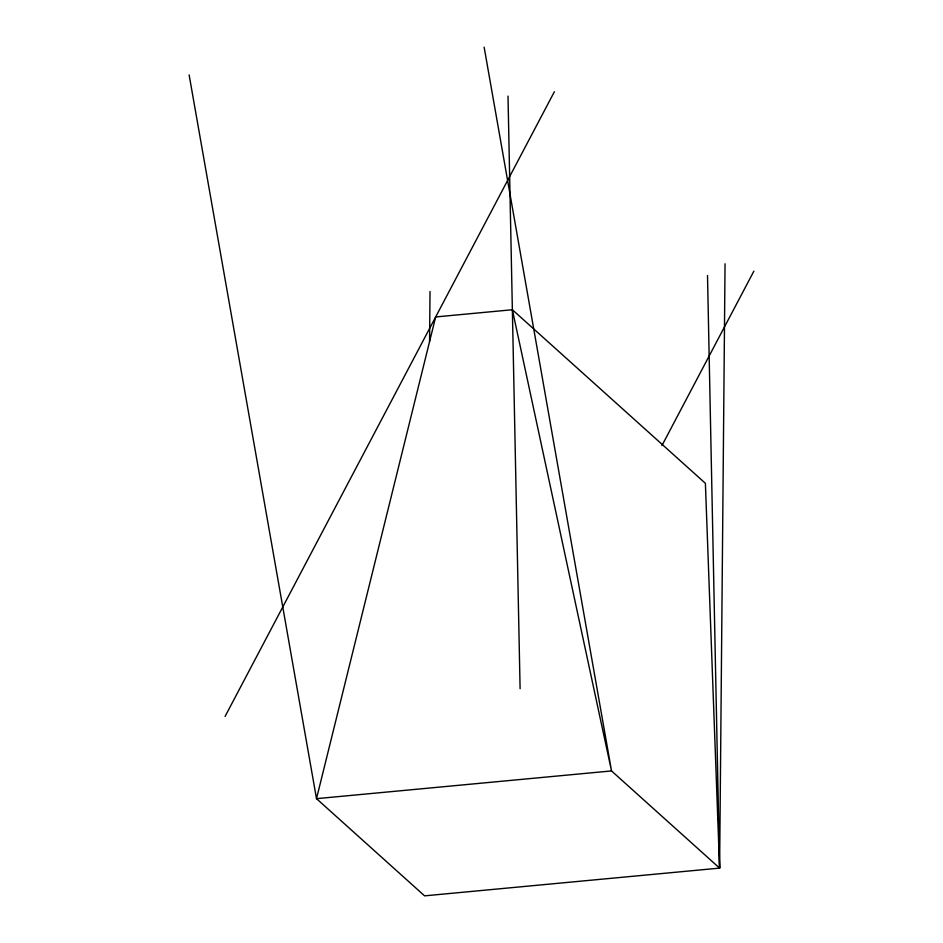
<?xml version="1.0" encoding="UTF-8"?>
<svg xmlns="http://www.w3.org/2000/svg" width="943" height="943" viewBox="0 0 943 943"><rect width="100%" height="100%" fill="white"/><g stroke="black" fill="none" stroke-linecap="round" stroke-linejoin="round"><path stroke-width="1.41" d="M429.572 341.519L430.02 291.528M189.119 74.886L316.506 798.662L424.574 895.85L719.603 868.114L725.049 263.792M225.071 716.444L554.378 91.742M661.951 445.544L753.881 271.148M719.603 868.114L705.388 483.311L512.367 309.74L435.666 316.942L316.506 798.662L611.524 770.926L719.603 868.114L707.509 275.509M512.367 309.74L611.524 770.926L484.136 47.15M508.006 96.103L520.1 688.708"/></g></svg>
